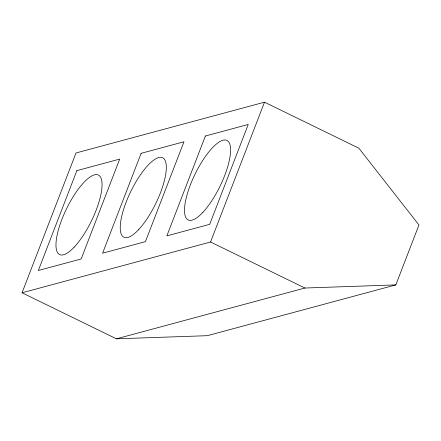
<?xml version="1.0" encoding="UTF-8"?>
<svg xmlns="http://www.w3.org/2000/svg" width="441" height="441" viewBox="0 0 441 441"><rect width="100%" height="100%" fill="white"/><g stroke="black" fill="none" stroke-linecap="round" stroke-linejoin="round"><path stroke-width="0.66" d="M22.05 292.791L76.001 152.972L264.506 102.185L358.875 148.209L418.95 224.976L395.831 284.897L207.32 335.684L116.413 338.815L22.05 292.791L210.555 242.004L304.924 288.028L395.831 284.897M210.555 242.004L264.506 102.185M116.413 338.815L304.924 288.028M76.861 170.639L38.328 270.509L81.166 258.966L119.704 159.096L76.861 170.639M141.126 153.325L102.588 253.195L145.431 241.651L183.969 141.781L141.126 153.325M205.39 136.01L166.852 235.88L209.695 224.337L248.233 124.467L205.39 136.01M202.761 212.463A44.227 13.869 -64 0 0 229.458 143.27A44.227 13.869 -64 0 0 190.407 184.79A44.227 13.869 -64 0 0 202.761 212.463M138.496 229.778A44.227 13.869 -64 0 0 165.199 160.585A44.227 13.869 -64 0 0 126.143 202.105A44.227 13.869 -64 0 0 138.496 229.778M74.237 247.087A44.227 13.869 -64 0 0 100.934 177.899A44.227 13.869 -64 0 0 61.878 219.42A44.227 13.869 -64 0 0 74.237 247.087"/></g></svg>
